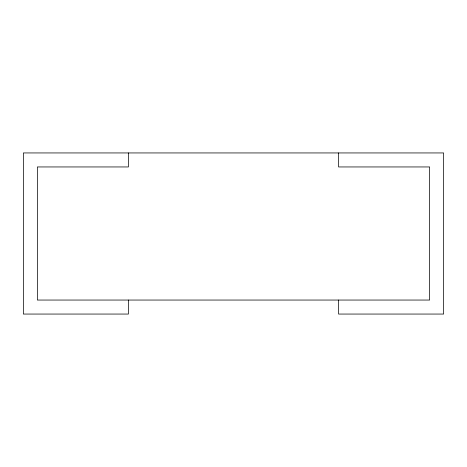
<?xml version="1.0" encoding="UTF-8"?>
<svg xmlns="http://www.w3.org/2000/svg" width="467" height="467" viewBox="0 0 467 467"><rect width="100%" height="100%" fill="white"/><g stroke="black" fill="none" stroke-linecap="round" stroke-linejoin="round"><path stroke-width="0.7" d="M338.575 152.942L338.575 166.952L429.64 166.952L429.64 300.048L37.36 300.048L37.36 166.952L128.425 166.952L128.425 152.942M338.575 300.048L338.575 314.058L443.65 314.058L443.65 152.942L23.35 152.942L23.35 314.058L128.425 314.058L128.425 300.048"/></g></svg>
